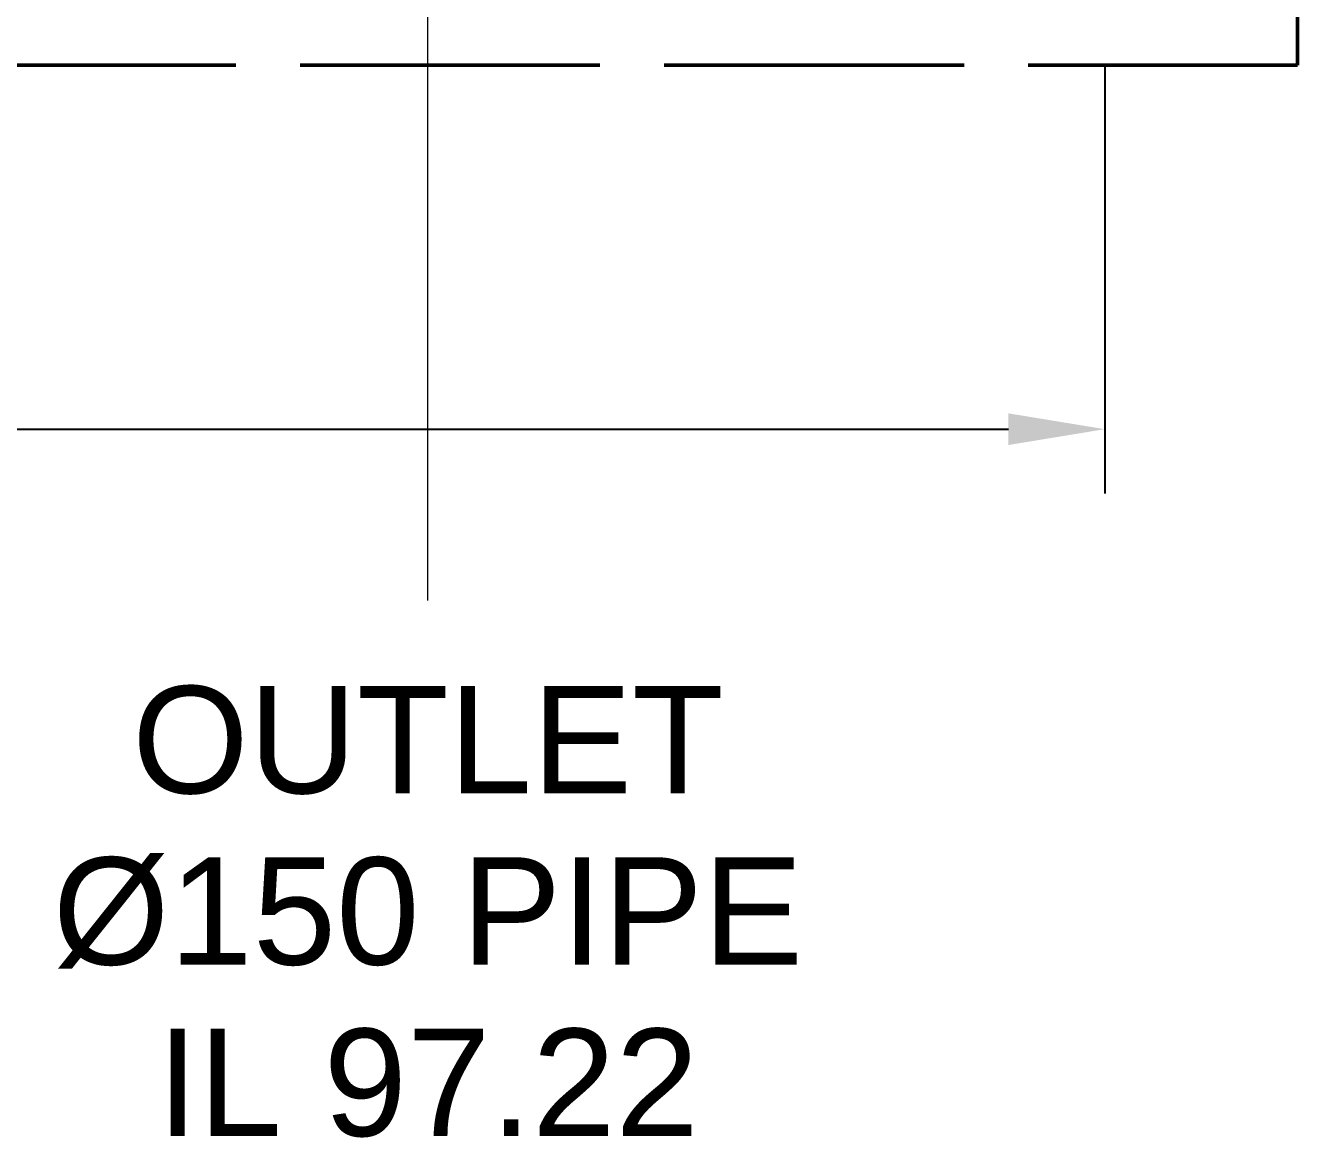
# Model space of a CAD drawing. Header units: millimetres. Extents: x -1812 to 9712, y -2698 to 3255.
# Drawn here: x 8311 to 9359, y -1042 to -126 of the extents above; entities that cross this region are included whole.
import ezdxf
from ezdxf.enums import TextEntityAlignment as Align

# ---------------------------------------------------------------- set-up
doc = ezdxf.new("R2010")
doc.units = ezdxf.units.MM
doc.linetypes.add('DASH_247_53', pattern=[299.861111, 246.944444, -52.916667])
for name, color, linetype in [('ANNOTATIONS', 7, 'Continuous'), ('DIMENSIONS', 7, 'Continuous'), ('GEOFAB', 5, 'Continuous')]:
    doc.layers.add(name, color=color, linetype=linetype)
doc.styles.add('ARIAL', font='arial.ttf')
doc.dimstyles.get("Standard").update_dxf_attribs({"dimtxt": 2.5, "dimasz": 2.5, "dimexe": 1.25, "dimexo": 0.625, "dimtad": 1, "dimcen": 2.5, "dimazin": 3, "dimtfac": 1, "dimtmove": 0, "dimatfit": 3})

msp = doc.modelspace()

# ---------------------------------------------------------------- linework, layer by layer
at = {"layer": 'ANNOTATIONS', "lineweight": 18}
msp.add_line((8642.5, -599.7), (8642.5, -10.6), dxfattribs=at)
at = {"layer": 'GEOFAB', "color": 5, "linetype": 'DASH_247_53', "lineweight": 50}
for p, q in [((9358.8, -158.7), (9358.8, 1350.6)), ((-158.7, -158.7), (9358.8, -158.7))]:
    msp.add_line(p, q, dxfattribs=at)

# ---------------------------------------------------------------- texts
at = {"layer": 'ANNOTATIONS', "style": 'ARIAL'}
for s, p in [('OUTLET', (8642.5, -758.5)), ('Ø150 PIPE', (8642.5, -899.6)), ('IL 97.22', (8642.5, -1040.7))]:
    msp.add_text(s, height=88.41, dxfattribs=at).set_placement(p, align=Align.CENTER)

# ---------------------------------------------------------------- dimensions: what is measured, and where the dimension line sits
at = {"layer": 'DIMENSIONS'}
msp.add_linear_dim(base=(0, -458.6), p1=(0, -158.7), p2=(9200, -158.7), dimstyle='Standard', override={"dimtxt": 101.035556, "dimasz": 79.375, "dimexe": 52.916667, "dimexo": 0, "dimgap": 44.097222, "dimtad": 1, "dimtih": 0, "dimtoh": 0, "dimdec": 0, "dimtxsty": 'ARIAL', "dimclrd": 7, "dimclre": 7, "dimclrt": 7}, dxfattribs=at).render()

doc.saveas('drawing.dxf')
